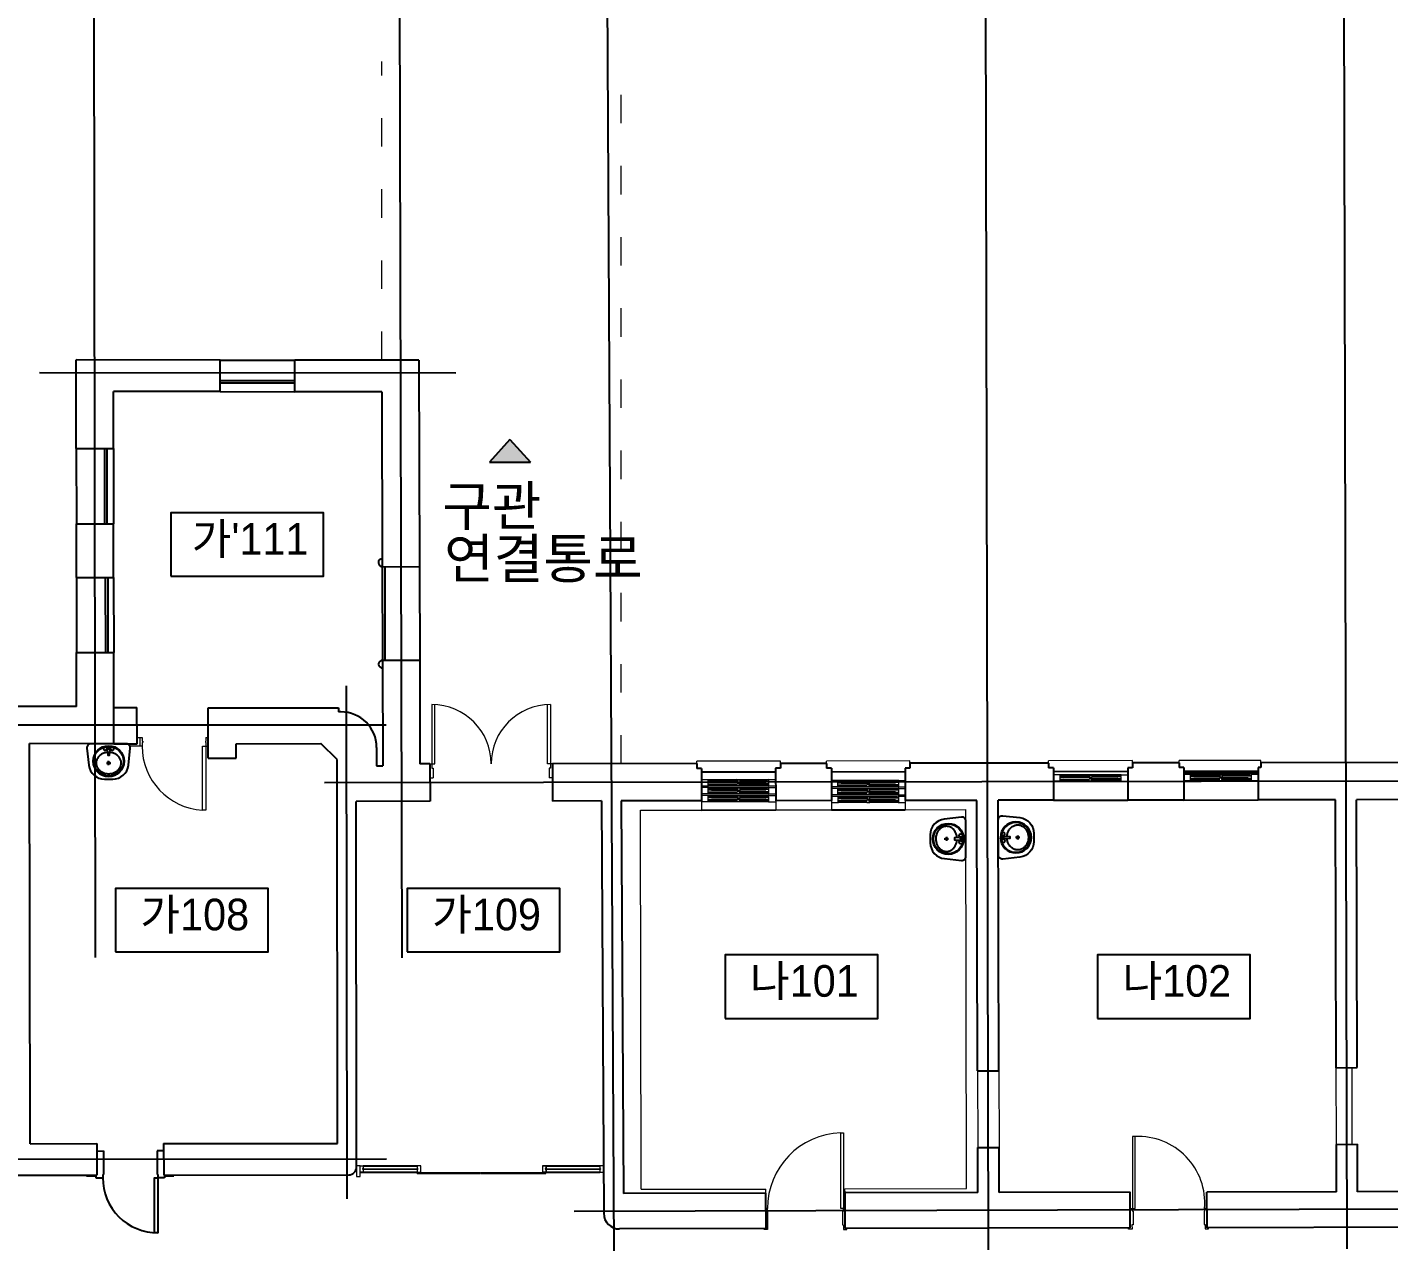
# Model space of a CAD drawing. Header units: millimetres. Extents: x 580267 to 706267, y 28800 to 115200.
# Drawn here: x 616614 to 633833, y 67883 to 83357 of the extents above; entities that cross this region are included whole.
import ezdxf
from ezdxf.enums import TextEntityAlignment as Align

# ---------------------------------------------------------------- set-up
doc = ezdxf.new("R2010")
doc.units = ezdxf.units.MM
doc.header["$LTSCALE"] = 5
doc.linetypes.add('ACAD_ISO03W100', pattern=[30, 12, -18])
for name, color, linetype in [('A-DOOR', 4, 'Continuous'), ('I-WIN', 4, 'Continuous'), ('text', 7, 'Continuous'), ('단면선', 2, 'Continuous'), ('입면', 7, 'Continuous'), ('입면선', 8, 'Continuous'), ('중심선', 1, 'Continuous')]:
    doc.layers.add(name, color=color, linetype=linetype)
for name, color, linetype, lineweight in [('ELE-1 (벽체 마감)', 3, 'Continuous', 9), ('ELE-2 (마감 창호)', 4, 'Continuous', 9), ('ELE-3  (마감)', 5, 'Continuous', 0), ('HAT-2', 8, 'Continuous', 0), ('HID', 7, 'ACAD_ISO03W100', 9)]:
    doc.layers.add(name, color=color, linetype=linetype, lineweight=lineweight)
doc.styles.get("Standard").update_dxf_attribs({"font": 'Gulim.ttf'})

# ---------------------------------------------------------------- blocks, each defined once
blk = doc.blocks.new('A$C26F80365')
at = {"layer": '입면선'}
for p, q in [((-25, 194), (25, 194)), ((-26, 0), (27, 0)), ((0, -27), (0, 26))]:
    blk.add_line(p, q, dxfattribs=at)
blk.add_lwpolyline([(-51, -205), (51, -205, 0.382162), (250, -27), (274, 189, 0.447008), (224, 245), (-224, 245, 0.447008), (-274, 189), (-250, -27, 0.382162)], format="xyb", close=True, dxfattribs=at)
blk.add_lwpolyline([(-25, 170), (-22, 170, -0.386916), (-18, 166), (-12, 101), (12, 101), (18, 166, -0.386916), (22, 170), (25, 170)], format="xyb", dxfattribs=at)
for centre, radius in [((0, 23), 196), ((0, 23), 188), ((-43, 182), 21.4), ((0, 182), 6.83), ((43, 182), 21.4), ((0, 0), 12.8)]:
    blk.add_circle(centre, radius, dxfattribs=at)
blk.add_rational_spline([(-15, 134), (-270, 114), (-135, -71), (0, -256), (135, -71), (270, 114), (15, 134)], [1, 0.527194519268, 1, 0.527194519268, 1, 0.527194519268, 1], degree=2, knots=[0, 0, 0, 0.333333, 0.333333, 0.666667, 0.666667, 1, 1, 1], dxfattribs=at)
blk = doc.blocks.new('A$C49A95FC0')
at = {"layer": 'ELE-2 (마감 창호)'}
for p, q in [((-384, 79), (-469, 79)), ((384, 81), (-384, 79)), ((-384, 64), (-384, 79)), ((-364, 64), (-384, 64)), ((-384, 19), (-384, 59)), ((-364, 59), (-384, 59)), ((-364, 19), (-384, 19)), ((-384, 2), (-384, 14)), ((-364, 14), (-384, 14)), ((-379, 2), (-384, 2)), ((-383, 65), (-383, 75)), ((-344, 75), (-383, 75)), ((-363, 65), (-383, 65)), ((-383, 48), (-383, 58)), ((-363, 58), (-383, 58)), ((-344, 48), (-383, 48)), ((-379, -1), (-379, 2)), ((379, 1), (-379, -1)), ((-364, 59), (-364, 64)), ((-364, 14), (-364, 19)), ((-363, 58), (-363, 65)), ((-354, 66), (-344, 67)), ((-354, 58), (-354, 66)), ((-344, 57), (-354, 58)), ((-349, 59), (-349, 65)), ((-16, 65), (-349, 65)), ((-16, 59), (-349, 59)), ((-344, 67), (-344, 75)), ((-342, 66), (-344, 67)), ((-344, 48), (-344, 57)), ((-342, 57), (-344, 57)), ((-341, 65), (-342, 66)), ((-341, 59), (-342, 57)), ((-24, 65), (-23, 67)), ((-24, 59), (-23, 58)), ((-23, 67), (-21, 67)), ((-23, 58), (-21, 57)), ((-21, 67), (-21, 76)), ((-21, 76), (18, 76)), ((-11, 66), (-21, 67)), ((-11, 58), (-21, 57)), ((-21, 49), (-21, 57)), ((-21, 49), (18, 49)), ((-20, 4), (-20, 31)), ((19, 31), (-20, 31)), ((19, 31), (-20, 31)), ((-20, 4), (19, 4)), ((-16, 59), (-16, 65)), ((-11, 58), (-11, 66)), ((9, 22), (19, 23)), ((9, 14), (9, 22)), ((19, 13), (9, 14)), ((14, 15), (14, 21)), ((348, 21), (14, 21)), ((348, 15), (14, 15)), ((18, 49), (18, 76)), ((19, 23), (19, 31)), ((21, 22), (19, 23)), ((19, 4), (19, 13)), ((21, 13), (19, 13)), ((22, 21), (21, 22)), ((22, 15), (21, 13)), ((341, 21), (342, 23)), ((341, 15), (342, 14)), ((342, 23), (344, 23)), ((342, 14), (344, 13)), ((344, 23), (344, 32)), ((344, 32), (383, 32)), ((354, 22), (344, 23)), ((344, 13), (354, 14)), ((344, 5), (344, 13)), ((383, 5), (344, 5)), ((349, 15), (349, 21)), ((354, 14), (354, 22)), ((363, 15), (363, 22)), ((363, 22), (383, 22)), ((363, 15), (383, 15)), ((364, 61), (364, 66)), ((364, 66), (384, 66)), ((364, 61), (384, 61)), ((364, 16), (364, 21)), ((364, 21), (384, 21)), ((364, 16), (384, 16)), ((379, 1), (379, 4)), ((379, 4), (384, 4)), ((379, 1), (469, 1)), ((383, 22), (383, 32)), ((383, 5), (383, 15)), ((384, 66), (384, 81)), ((384, 81), (469, 81)), ((384, 21), (384, 61)), ((384, 4), (384, 16)), ((-379, -1), (-468, -1))]:
    blk.add_line(p, q, dxfattribs=at)
at = {"layer": '입면'}
for p, q in [((-20, 20), (-384, 19)), ((-20, 15), (-384, 14)), ((-21, 76), (-344, 75)), ((-21, 49), (-344, 48)), ((364, 66), (18, 65)), ((364, 61), (18, 60)), ((344, 32), (19, 31)), ((344, 5), (19, 4))]:
    blk.add_line(p, q, dxfattribs=at)

msp = doc.modelspace()

# ---------------------------------------------------------------- linework, layer by layer
at = {"layer": 'A-DOOR'}
for p, q in [((617494.3, 69144.8), (617577.3, 69144.9)), ((617577.3, 69144.9), (617577.7, 68846.9)), ((618256.1, 69146.1), (618255.7, 68848.1)), ((618339.1, 69146), (618256.1, 69146.1)), ((617363.7, 68837.7), (617363.7, 68827.7)), ((617481.7, 68827.8), (617363.7, 68827.7)), ((617481.7, 68837.8), (617481.7, 68804.8)), ((617481.7, 68804.8), (617568.7, 68804.9)), ((617568.7, 68846.9), (617577.7, 68846.9)), ((617568.7, 68846.9), (617568.7, 68804.9)), ((618264.7, 68848.1), (618255.7, 68848.1)), ((618264.7, 68848.1), (618264.7, 68806.1)), ((618351.7, 68805.9), (618264.7, 68806.1)), ((618351.7, 68838.9), (618351.7, 68805.9)), ((618351.7, 68828.9), (618469.7, 68828.8)), ((618469.7, 68838.8), (618469.7, 68828.8))]:
    msp.add_line(p, q, dxfattribs=at)
msp.add_lwpolyline([(618223.8, 68110.1), (618222.7, 68806.1), (618264.7, 68806.1), (618265.8, 68110.1)], close=True, dxfattribs=at)
msp.add_arc((618264.7, 68806.1), 695.9, 180.09383, 270.09383, dxfattribs=at)
at = {"layer": 'ELE-1 (벽체 마감)'}
for p, q in [((628631.6, 70158.7), (628633.7, 69188.7)), ((628901.6, 70159.3), (628903.7, 69189.3)), ((633169.7, 69228.8), (633167.5, 70198.8)), ((633370.7, 69229.3), (633368.5, 70199.3))]:
    msp.add_line(p, q, dxfattribs=at)
at = {"layer": 'ELE-2 (마감 창호)'}
for p, q in [((618038, 74264.3), (617923.6, 74264.3)), ((618002, 74372.3), (618038, 74372.3)), ((618038, 74372.3), (618038, 74264.3)), ((618038, 74372.3), (618066, 74372.3)), ((618066, 74264.3), (618038, 74264.3)), ((618066, 74372.3), (618066, 74327.3)), ((618066, 74327.3), (618074, 74327.3)), ((618066, 74309.3), (618066, 74264.3)), ((618074, 74309.3), (618066, 74309.3)), ((618074, 74327.3), (618074, 74309.3)), ((618874.4, 74327.3), (618866.4, 74327.3)), ((618866.4, 74327.3), (618866.4, 74309.3)), ((618866.4, 74309.3), (618874.4, 74309.3)), ((618874.4, 74372.3), (618874.4, 74327.3)), ((618874.4, 74372.3), (618902.4, 74372.3)), ((618874.4, 74309.3), (618874.4, 74264.3)), ((618874.4, 74264.3), (618902.4, 74264.3)), ((625226.1, 73840.7), (625141.5, 73840.5)), ((625231.2, 73760.7), (625141.6, 73760.5)), ((625226.2, 73740.7), (625141.7, 73740.5)), ((625993.9, 73841.9), (625226.1, 73840.7)), ((625226.1, 73825.7), (625226.1, 73840.7)), ((625246.1, 73825.7), (625226.1, 73825.7)), ((625226.2, 73780.7), (625226.1, 73820.7)), ((625246.1, 73820.7), (625226.1, 73820.7)), ((625246.2, 73780.7), (625226.2, 73780.7)), ((625226.2, 73763.7), (625226.2, 73775.7)), ((625246.2, 73775.7), (625226.2, 73775.7)), ((625231.2, 73763.7), (625226.2, 73763.7)), ((625994.1, 73741.9), (625226.2, 73740.7)), ((625226.3, 73725.7), (625226.2, 73740.7)), ((625246.3, 73725.7), (625226.3, 73725.7)), ((625226.3, 73680.7), (625226.3, 73720.7)), ((625246.3, 73720.7), (625226.3, 73720.7)), ((625227.1, 73826.7), (625227.1, 73836.7)), ((625266.1, 73836.7), (625227.1, 73836.7)), ((625247.1, 73826.7), (625227.1, 73826.7)), ((625227.1, 73809.7), (625227.1, 73819.7)), ((625247.1, 73819.7), (625227.1, 73819.7)), ((625266.1, 73809.7), (625227.1, 73809.7)), ((625227.3, 73726.7), (625227.2, 73736.7)), ((625266.2, 73736.7), (625227.2, 73736.7)), ((625247.3, 73726.7), (625227.3, 73726.7)), ((625227.3, 73709.7), (625227.3, 73719.7)), ((625247.3, 73719.7), (625227.3, 73719.7)), ((625266.3, 73709.7), (625227.3, 73709.7)), ((625231.2, 73760.7), (625231.2, 73763.7)), ((625989.1, 73761.9), (625231.2, 73760.7)), ((625246.1, 73820.7), (625246.1, 73825.7)), ((625246.2, 73775.7), (625246.2, 73780.7)), ((625246.3, 73720.7), (625246.3, 73725.7)), ((625247.1, 73819.7), (625247.1, 73826.7)), ((625247.3, 73719.7), (625247.3, 73726.7)), ((625256.1, 73827.2), (625266.1, 73828.2)), ((625256.1, 73819.2), (625256.1, 73827.2)), ((625266.1, 73818.2), (625256.1, 73819.2)), ((625256.3, 73727.2), (625266.3, 73728.2)), ((625256.3, 73719.2), (625256.3, 73727.2)), ((625266.3, 73718.2), (625256.3, 73719.2)), ((625594.5, 73826.8), (625261.1, 73826.2)), ((625261.1, 73820.2), (625261.1, 73826.2)), ((625594.5, 73820.8), (625261.1, 73820.2)), ((625594.6, 73726.8), (625261.3, 73726.2)), ((625261.3, 73720.2), (625261.3, 73726.2)), ((625594.6, 73720.8), (625261.3, 73720.2)), ((625266.1, 73828.2), (625266.1, 73836.7)), ((625268.1, 73827.7), (625266.1, 73828.2)), ((625268.1, 73818.7), (625266.1, 73818.2)), ((625266.1, 73809.7), (625266.1, 73818.2)), ((625266.3, 73728.2), (625266.2, 73736.7)), ((625268.3, 73727.7), (625266.3, 73728.2)), ((625268.3, 73718.7), (625266.3, 73718.2)), ((625266.3, 73709.7), (625266.3, 73718.2)), ((625269.1, 73826.2), (625268.1, 73827.7)), ((625269.1, 73820.2), (625268.1, 73818.7)), ((625269.3, 73726.2), (625268.3, 73727.7)), ((625269.3, 73720.2), (625268.3, 73718.7)), ((625586.5, 73826.8), (625587.5, 73828.3)), ((625586.5, 73820.8), (625587.5, 73819.3)), ((625586.6, 73726.8), (625587.6, 73728.3)), ((625586.6, 73720.8), (625587.6, 73719.3)), ((625587.5, 73828.3), (625589.5, 73828.8)), ((625587.5, 73819.3), (625589.5, 73818.8)), ((625587.6, 73728.3), (625589.6, 73728.8)), ((625587.6, 73719.3), (625589.6, 73718.8)), ((625589.5, 73828.8), (625589.4, 73837.3)), ((625589.4, 73837.3), (625628.4, 73837.3)), ((625599.5, 73827.8), (625589.5, 73828.8)), ((625599.5, 73819.8), (625589.5, 73818.8)), ((625589.5, 73810.3), (625589.5, 73818.8)), ((625589.5, 73810.3), (625628.5, 73810.3)), ((625589.6, 73728.8), (625589.6, 73737.3)), ((625589.6, 73737.3), (625628.6, 73737.3)), ((625599.6, 73727.8), (625589.6, 73728.8)), ((625599.6, 73719.8), (625589.6, 73718.8)), ((625589.7, 73710.3), (625589.6, 73718.8)), ((625589.7, 73710.3), (625628.7, 73710.3)), ((625590.6, 73765.3), (625590.5, 73792.3)), ((625629.5, 73792.3), (625590.5, 73792.3)), ((625629.5, 73792.3), (625590.5, 73792.3)), ((625590.6, 73765.3), (625629.6, 73765.3)), ((625594.5, 73820.8), (625594.5, 73826.8)), ((625594.6, 73720.8), (625594.6, 73726.8)), ((625599.5, 73819.8), (625599.5, 73827.8)), ((625599.6, 73719.8), (625599.6, 73727.8)), ((625619.5, 73782.8), (625629.5, 73783.8)), ((625619.5, 73774.8), (625619.5, 73782.8)), ((625629.5, 73773.8), (625619.5, 73774.8)), ((625958, 73782.4), (625624.5, 73781.8)), ((625624.5, 73775.8), (625624.5, 73781.8)), ((625958, 73776.4), (625624.5, 73775.8)), ((625628.5, 73810.3), (625628.4, 73837.3)), ((625628.7, 73710.3), (625628.6, 73737.3)), ((625629.5, 73783.8), (625629.5, 73792.3)), ((625631.5, 73783.3), (625629.5, 73783.8)), ((625631.5, 73774.3), (625629.5, 73773.8)), ((625629.6, 73765.3), (625629.5, 73773.8)), ((625632.5, 73781.8), (625631.5, 73783.3)), ((625632.5, 73775.8), (625631.5, 73774.3)), ((625951, 73782.4), (625952, 73783.9)), ((625951, 73776.4), (625952, 73774.9)), ((625952, 73783.9), (625954, 73784.4)), ((625952, 73774.9), (625954, 73774.4)), ((625954, 73784.4), (625954, 73792.9)), ((625954, 73792.9), (625993, 73792.9)), ((625964, 73783.4), (625954, 73784.4)), ((625954, 73774.4), (625964, 73775.4)), ((625954, 73765.9), (625954, 73774.4)), ((625993, 73765.9), (625954, 73765.9)), ((625959, 73776.4), (625959, 73782.4)), ((625964, 73775.4), (625964, 73783.4)), ((625973, 73775.9), (625973, 73782.9)), ((625973, 73782.9), (625993, 73782.9)), ((625973, 73775.9), (625993, 73775.9)), ((625974, 73821.9), (625973.9, 73826.9)), ((625973.9, 73826.9), (625993.9, 73826.9)), ((625974, 73821.9), (625994, 73821.9)), ((625974, 73776.9), (625974, 73781.9)), ((625974, 73781.9), (625994, 73781.9)), ((625974, 73776.9), (625994, 73776.9)), ((625974.1, 73721.9), (625974.1, 73726.9)), ((625974.1, 73726.9), (625994.1, 73726.9)), ((625974.1, 73721.9), (625994.1, 73721.9)), ((625989.1, 73761.9), (625989, 73764.9)), ((625989, 73764.9), (625994, 73764.9)), ((625989.1, 73761.9), (626079.2, 73762.1)), ((625993, 73782.9), (625993, 73792.9)), ((625993, 73765.9), (625993, 73775.9)), ((625993.9, 73841.9), (626079, 73842.1)), ((625993.9, 73826.9), (625993.9, 73841.9)), ((625994, 73781.9), (625994, 73821.9)), ((625994, 73764.9), (625994, 73776.9)), ((625994.1, 73741.9), (626079.2, 73742.1)), ((625994.1, 73726.9), (625994.1, 73741.9)), ((625994.2, 73681.9), (625994.1, 73721.9)), ((626867, 73829.4), (626784.3, 73829.2)), ((626872.2, 73749.4), (626784.4, 73749.2)), ((626867.2, 73729.4), (626784.5, 73729.2)), ((627634.9, 73830.6), (626867, 73829.4)), ((626867.1, 73814.4), (626867, 73829.4)), ((626887.1, 73814.4), (626867.1, 73814.4)), ((626867.1, 73769.4), (626867.1, 73809.4)), ((626887.1, 73809.4), (626867.1, 73809.4)), ((626887.1, 73769.4), (626867.1, 73769.4)), ((626867.2, 73752.4), (626867.1, 73764.4)), ((626887.1, 73764.4), (626867.1, 73764.4)), ((626872.2, 73752.4), (626867.2, 73752.4)), ((627635, 73730.6), (626867.2, 73729.4)), ((626867.2, 73714.4), (626867.2, 73729.4)), ((626887.2, 73714.4), (626867.2, 73714.4)), ((626867.3, 73669.4), (626867.2, 73709.4)), ((626887.2, 73709.4), (626867.2, 73709.4)), ((626868.1, 73815.4), (626868, 73825.4)), ((626907, 73825.4), (626868, 73825.4)), ((626888.1, 73815.4), (626868.1, 73815.4)), ((626868.1, 73798.4), (626868.1, 73808.4)), ((626888.1, 73808.4), (626868.1, 73808.4)), ((626907.1, 73798.4), (626868.1, 73798.4)), ((626868.2, 73715.4), (626868.2, 73725.4)), ((626907.2, 73725.4), (626868.2, 73725.4)), ((626888.2, 73715.4), (626868.2, 73715.4)), ((626868.2, 73698.4), (626868.2, 73708.4)), ((626888.2, 73708.4), (626868.2, 73708.4)), ((626907.2, 73698.4), (626868.2, 73698.4)), ((626872.2, 73749.4), (626872.2, 73752.4)), ((627630, 73750.6), (626872.2, 73749.4)), ((626887.1, 73809.4), (626887.1, 73814.4)), ((626887.1, 73764.4), (626887.1, 73769.4)), ((626887.2, 73709.4), (626887.2, 73714.4)), ((626888.1, 73808.4), (626888.1, 73815.4)), ((626888.2, 73708.4), (626888.2, 73715.4)), ((626897.1, 73815.9), (626907.1, 73816.9)), ((626897.1, 73807.9), (626897.1, 73815.9)), ((626907.1, 73806.9), (626897.1, 73807.9)), ((626897.2, 73715.9), (626907.2, 73716.9)), ((626897.2, 73707.9), (626897.2, 73715.9)), ((626907.2, 73706.9), (626897.2, 73707.9)), ((627235.4, 73815.4), (626902.1, 73814.9)), ((626902.1, 73808.9), (626902.1, 73814.9)), ((627235.4, 73809.4), (626902.1, 73808.9)), ((627235.6, 73715.4), (626902.2, 73714.9)), ((626902.2, 73708.9), (626902.2, 73714.9)), ((627235.6, 73709.4), (626902.2, 73708.9)), ((626907.1, 73816.9), (626907, 73825.4)), ((626909.1, 73816.4), (626907.1, 73816.9)), ((626909.1, 73807.4), (626907.1, 73806.9)), ((626907.1, 73798.4), (626907.1, 73806.9)), ((626907.2, 73716.9), (626907.2, 73725.4)), ((626909.2, 73716.4), (626907.2, 73716.9)), ((626909.2, 73707.4), (626907.2, 73706.9)), ((626907.2, 73698.4), (626907.2, 73706.9)), ((626910.1, 73814.9), (626909.1, 73816.4)), ((626910.1, 73808.9), (626909.1, 73807.4)), ((626910.2, 73714.9), (626909.2, 73716.4)), ((626910.2, 73708.9), (626909.2, 73707.4)), ((627227.4, 73815.4), (627228.4, 73816.9)), ((627227.4, 73809.4), (627228.4, 73807.9)), ((627227.6, 73715.4), (627228.6, 73716.9)), ((627227.6, 73709.4), (627228.6, 73707.9)), ((627228.4, 73816.9), (627230.4, 73817.4)), ((627228.4, 73807.9), (627230.4, 73807.4)), ((627228.6, 73716.9), (627230.6, 73717.4)), ((627228.6, 73707.9), (627230.6, 73707.4)), ((627230.4, 73825.9), (627269.4, 73826)), ((627230.4, 73817.4), (627230.4, 73825.9)), ((627240.4, 73816.5), (627230.4, 73817.4)), ((627240.4, 73808.5), (627230.4, 73807.4)), ((627230.5, 73798.9), (627230.4, 73807.4)), ((627230.5, 73798.9), (627269.5, 73799)), ((627230.6, 73725.9), (627269.6, 73726)), ((627230.6, 73717.4), (627230.6, 73725.9)), ((627240.6, 73716.5), (627230.6, 73717.4)), ((627240.6, 73708.5), (627230.6, 73707.4)), ((627230.6, 73698.9), (627230.6, 73707.4)), ((627230.6, 73698.9), (627269.6, 73699)), ((627270.5, 73781), (627231.5, 73780.9)), ((627270.5, 73781), (627231.5, 73780.9)), ((627231.5, 73753.9), (627231.5, 73780.9)), ((627231.5, 73753.9), (627270.5, 73754)), ((627235.4, 73809.4), (627235.4, 73815.4)), ((627235.6, 73709.4), (627235.6, 73715.4)), ((627240.4, 73808.5), (627240.4, 73816.5)), ((627240.6, 73708.5), (627240.6, 73716.5)), ((627260.5, 73771.5), (627270.5, 73772.5)), ((627260.5, 73763.5), (627260.5, 73771.5)), ((627270.5, 73762.5), (627260.5, 73763.5)), ((627599, 73771), (627265.5, 73770.5)), ((627265.5, 73764.5), (627265.5, 73770.5)), ((627599, 73765), (627265.5, 73764.5)), ((627269.5, 73799), (627269.4, 73826)), ((627269.6, 73699), (627269.6, 73726)), ((627270.5, 73772.5), (627270.5, 73781)), ((627272.5, 73772), (627270.5, 73772.5)), ((627272.5, 73763), (627270.5, 73762.5)), ((627270.5, 73754), (627270.5, 73762.5)), ((627273.5, 73770.5), (627272.5, 73772)), ((627273.5, 73764.5), (627272.5, 73763)), ((627592, 73771), (627593, 73772.5)), ((627592, 73765), (627593, 73763.5)), ((627593, 73772.5), (627595, 73773)), ((627593, 73763.5), (627595, 73763)), ((627595, 73781.5), (627634, 73781.6)), ((627595, 73773), (627595, 73781.5)), ((627605, 73772), (627595, 73773)), ((627595, 73763), (627605, 73764)), ((627595, 73754.5), (627595, 73763)), ((627634, 73754.6), (627595, 73754.5)), ((627600, 73765), (627600, 73771)), ((627605, 73764), (627605, 73772)), ((627614, 73764.6), (627614, 73771.6)), ((627614, 73771.6), (627634, 73771.6)), ((627614, 73764.6), (627634, 73764.6)), ((627614.9, 73810.6), (627614.9, 73815.6)), ((627614.9, 73815.6), (627634.9, 73815.6)), ((627614.9, 73810.6), (627634.9, 73810.6)), ((627615, 73765.6), (627615, 73770.6)), ((627615, 73770.6), (627635, 73770.6)), ((627615, 73765.6), (627635, 73765.6)), ((627615.1, 73710.6), (627615.1, 73715.6)), ((627615.1, 73715.6), (627635.1, 73715.6)), ((627615.1, 73710.6), (627635.1, 73710.6)), ((627630, 73750.6), (627630, 73753.6)), ((627630, 73753.6), (627635, 73753.6)), ((627630, 73750.6), (627718, 73750.7)), ((627634, 73771.6), (627634, 73781.6)), ((627634, 73754.6), (627634, 73764.6)), ((627634.9, 73830.6), (627717.9, 73830.7)), ((627634.9, 73815.6), (627634.9, 73830.6)), ((627635, 73770.6), (627634.9, 73810.6)), ((627635, 73753.6), (627635, 73765.6)), ((627635, 73730.6), (627718, 73730.7)), ((627635.1, 73715.6), (627635, 73730.6)), ((627635.1, 73670.6), (627635.1, 73710.6)), ((625231.4, 73660.7), (625141.8, 73660.5)), ((625231.7, 73560.7), (625141.9, 73560.5)), ((625226.6, 73640.7), (625142, 73640.5)), ((625246.3, 73680.7), (625226.3, 73680.7)), ((625226.4, 73663.7), (625226.3, 73675.7)), ((625246.3, 73675.7), (625226.3, 73675.7)), ((625231.4, 73663.7), (625226.4, 73663.7)), ((625994.4, 73641.9), (625226.6, 73640.7)), ((625226.6, 73625.7), (625226.6, 73640.7)), ((625246.6, 73625.7), (625226.6, 73625.7)), ((625226.7, 73580.7), (625226.6, 73620.7)), ((625246.6, 73620.7), (625226.6, 73620.7)), ((625246.7, 73580.7), (625226.7, 73580.7)), ((625226.7, 73563.7), (625226.7, 73575.7)), ((625246.7, 73575.7), (625226.7, 73575.7)), ((625231.7, 73563.7), (625226.7, 73563.7)), ((625227.6, 73626.7), (625227.6, 73636.7)), ((625266.6, 73636.7), (625227.6, 73636.7)), ((625247.6, 73626.7), (625227.6, 73626.7)), ((625227.6, 73609.7), (625227.6, 73619.7)), ((625247.6, 73619.7), (625227.6, 73619.7)), ((625266.6, 73609.7), (625227.6, 73609.7)), ((625231.4, 73660.7), (625231.4, 73663.7)), ((625989.2, 73661.9), (625231.4, 73660.7)), ((625231.7, 73560.7), (625231.7, 73563.7)), ((625989.5, 73561.9), (625231.7, 73560.7)), ((625246.3, 73675.7), (625246.3, 73680.7)), ((625246.6, 73620.7), (625246.6, 73625.7)), ((625246.7, 73575.7), (625246.7, 73580.7)), ((625247.6, 73619.7), (625247.6, 73626.7)), ((625256.6, 73627.2), (625266.6, 73628.2)), ((625256.6, 73619.2), (625256.6, 73627.2)), ((625266.6, 73618.2), (625256.6, 73619.2)), ((625595, 73626.8), (625261.6, 73626.2)), ((625261.6, 73620.2), (625261.6, 73626.2)), ((625595, 73620.8), (625261.6, 73620.2)), ((625266.6, 73628.2), (625266.6, 73636.7)), ((625268.6, 73627.7), (625266.6, 73628.2)), ((625268.6, 73618.7), (625266.6, 73618.2)), ((625266.6, 73609.7), (625266.6, 73618.2)), ((625269.6, 73626.2), (625268.6, 73627.7)), ((625269.6, 73620.2), (625268.6, 73618.7)), ((625587, 73626.8), (625588, 73628.3)), ((625587, 73620.8), (625588, 73619.3)), ((625588, 73628.3), (625590, 73628.8)), ((625588, 73619.3), (625590, 73618.8)), ((625590, 73628.8), (625589.9, 73637.3)), ((625589.9, 73637.3), (625628.9, 73637.3)), ((625600, 73627.8), (625590, 73628.8)), ((625600, 73619.8), (625590, 73618.8)), ((625590, 73610.3), (625590, 73618.8)), ((625590, 73610.3), (625629, 73610.3)), ((625590.7, 73665.3), (625590.7, 73692.3)), ((625629.7, 73692.3), (625590.7, 73692.3)), ((625629.7, 73692.3), (625590.7, 73692.3)), ((625590.7, 73665.3), (625629.7, 73665.3)), ((625591.1, 73565.3), (625591, 73592.3)), ((625630, 73592.3), (625591, 73592.3)), ((625630, 73592.3), (625591, 73592.3)), ((625591.1, 73565.3), (625630.1, 73565.3)), ((625595, 73620.8), (625595, 73626.8)), ((625600, 73619.8), (625600, 73627.8)), ((625619.7, 73682.8), (625629.7, 73683.8)), ((625619.7, 73674.8), (625619.7, 73682.8)), ((625629.7, 73673.8), (625619.7, 73674.8)), ((625620, 73582.8), (625630, 73583.8)), ((625620, 73574.8), (625620, 73582.8)), ((625630, 73573.8), (625620, 73574.8)), ((625958.2, 73682.4), (625624.7, 73681.8)), ((625624.7, 73675.8), (625624.7, 73681.8)), ((625958.2, 73676.4), (625624.7, 73675.8)), ((625958.5, 73582.4), (625625, 73581.8)), ((625625, 73575.8), (625625, 73581.8)), ((625958.5, 73576.4), (625625, 73575.8)), ((625629, 73610.3), (625628.9, 73637.3)), ((625629.7, 73683.8), (625629.7, 73692.3)), ((625631.7, 73683.3), (625629.7, 73683.8)), ((625631.7, 73674.3), (625629.7, 73673.8)), ((625629.7, 73665.3), (625629.7, 73673.8)), ((625630, 73583.8), (625630, 73592.3)), ((625632, 73583.3), (625630, 73583.8)), ((625632, 73574.3), (625630, 73573.8)), ((625630.1, 73565.3), (625630, 73573.8)), ((625632.7, 73681.8), (625631.7, 73683.3)), ((625632.7, 73675.8), (625631.7, 73674.3)), ((625633, 73581.8), (625632, 73583.3)), ((625633, 73575.8), (625632, 73574.3)), ((625951.2, 73682.4), (625952.2, 73683.9)), ((625951.2, 73676.4), (625952.2, 73674.9)), ((625951.5, 73582.4), (625952.5, 73583.9)), ((625951.5, 73576.4), (625952.5, 73574.9)), ((625952.2, 73683.9), (625954.2, 73684.4)), ((625952.2, 73674.9), (625954.2, 73674.4)), ((625952.5, 73583.9), (625954.5, 73584.4)), ((625952.5, 73574.9), (625954.5, 73574.4)), ((625954.2, 73684.4), (625954.2, 73692.9)), ((625954.2, 73692.9), (625993.2, 73692.9)), ((625964.2, 73683.4), (625954.2, 73684.4)), ((625954.2, 73674.4), (625964.2, 73675.4)), ((625954.2, 73665.9), (625954.2, 73674.4)), ((625993.2, 73665.9), (625954.2, 73665.9)), ((625954.5, 73584.4), (625954.5, 73592.9)), ((625954.5, 73592.9), (625993.5, 73592.9)), ((625964.5, 73583.4), (625954.5, 73584.4)), ((625954.5, 73574.4), (625964.5, 73575.4)), ((625954.5, 73565.9), (625954.5, 73574.4)), ((625993.5, 73565.9), (625954.5, 73565.9)), ((625959.2, 73676.4), (625959.2, 73682.4)), ((625959.5, 73576.4), (625959.5, 73582.4)), ((625964.2, 73675.4), (625964.2, 73683.4)), ((625964.5, 73575.4), (625964.5, 73583.4)), ((625973.2, 73675.9), (625973.2, 73682.9)), ((625973.2, 73682.9), (625993.2, 73682.9)), ((625973.2, 73675.9), (625993.2, 73675.9)), ((625973.5, 73575.9), (625973.5, 73582.9)), ((625973.5, 73582.9), (625993.5, 73582.9)), ((625973.5, 73575.9), (625993.5, 73575.9)), ((625974.2, 73676.9), (625974.2, 73681.9)), ((625974.2, 73681.9), (625994.2, 73681.9)), ((625974.2, 73676.9), (625994.2, 73676.9)), ((625974.5, 73621.9), (625974.4, 73626.9)), ((625974.4, 73626.9), (625994.4, 73626.9)), ((625974.5, 73621.9), (625994.5, 73621.9)), ((625974.5, 73576.9), (625974.5, 73581.9)), ((625974.5, 73581.9), (625994.5, 73581.9)), ((625974.5, 73576.9), (625994.5, 73576.9)), ((625989.2, 73661.9), (625989.2, 73664.9)), ((625989.2, 73664.9), (625994.2, 73664.9)), ((625989.2, 73661.9), (626079.3, 73662.1)), ((625989.5, 73561.9), (625989.5, 73564.9)), ((625989.5, 73564.9), (625994.5, 73564.9)), ((625989.5, 73561.9), (626079.5, 73562.1)), ((625993.2, 73682.9), (625993.2, 73692.9)), ((625993.2, 73665.9), (625993.2, 73675.9)), ((625993.5, 73582.9), (625993.5, 73592.9)), ((625993.5, 73565.9), (625993.5, 73575.9)), ((625994.2, 73664.9), (625994.2, 73676.9)), ((625994.4, 73641.9), (626079.5, 73642.1)), ((625994.4, 73626.9), (625994.4, 73641.9)), ((625994.5, 73581.9), (625994.5, 73621.9)), ((625994.5, 73564.9), (625994.5, 73576.9)), ((626872.3, 73649.4), (626784.6, 73649.2)), ((626867.4, 73629.4), (626784.6, 73629.2)), ((626872.5, 73549.4), (626784.7, 73549.2)), ((626887.3, 73669.4), (626867.3, 73669.4)), ((626867.3, 73652.4), (626867.3, 73664.4)), ((626887.3, 73664.4), (626867.3, 73664.4)), ((626872.3, 73652.4), (626867.3, 73652.4)), ((627635.2, 73630.6), (626867.4, 73629.4)), ((626867.4, 73614.4), (626867.4, 73629.4)), ((626887.4, 73614.4), (626867.4, 73614.4)), ((626867.5, 73569.4), (626867.4, 73609.4)), ((626887.4, 73609.4), (626867.4, 73609.4)), ((626887.5, 73569.4), (626867.5, 73569.4)), ((626867.5, 73552.4), (626867.5, 73564.4)), ((626887.5, 73564.4), (626867.5, 73564.4)), ((626872.5, 73552.4), (626867.5, 73552.4)), ((626868.4, 73615.4), (626868.4, 73625.4)), ((626907.4, 73625.4), (626868.4, 73625.4)), ((626888.4, 73615.4), (626868.4, 73615.4)), ((626868.4, 73598.4), (626868.4, 73608.4)), ((626888.4, 73608.4), (626868.4, 73608.4)), ((626907.4, 73598.4), (626868.4, 73598.4)), ((626872.3, 73649.4), (626872.3, 73652.4)), ((627630.2, 73650.6), (626872.3, 73649.4)), ((626872.5, 73549.4), (626872.5, 73552.4)), ((627630.3, 73550.6), (626872.5, 73549.4)), ((626887.3, 73664.4), (626887.3, 73669.4)), ((626887.4, 73609.4), (626887.4, 73614.4)), ((626887.5, 73564.4), (626887.5, 73569.4)), ((626888.4, 73608.4), (626888.4, 73615.4)), ((626897.4, 73615.9), (626907.4, 73616.9)), ((626897.4, 73607.9), (626897.4, 73615.9)), ((626907.4, 73606.9), (626897.4, 73607.9)), ((627235.7, 73615.4), (626902.4, 73614.9)), ((626902.4, 73608.9), (626902.4, 73614.9)), ((627235.8, 73609.4), (626902.4, 73608.9)), ((626907.4, 73616.9), (626907.4, 73625.4)), ((626909.4, 73616.4), (626907.4, 73616.9)), ((626909.4, 73607.4), (626907.4, 73606.9)), ((626907.4, 73598.4), (626907.4, 73606.9)), ((626910.4, 73614.9), (626909.4, 73616.4)), ((626910.4, 73608.9), (626909.4, 73607.4)), ((627227.7, 73615.4), (627228.7, 73616.9)), ((627227.8, 73609.4), (627228.8, 73607.9)), ((627228.7, 73616.9), (627230.7, 73617.4)), ((627228.8, 73607.9), (627230.8, 73607.4)), ((627230.7, 73625.9), (627269.7, 73626)), ((627230.7, 73617.4), (627230.7, 73625.9)), ((627240.7, 73616.5), (627230.7, 73617.4)), ((627240.8, 73608.5), (627230.8, 73607.4)), ((627230.8, 73598.9), (627230.8, 73607.4)), ((627230.8, 73598.9), (627269.8, 73599)), ((627270.6, 73681), (627231.6, 73680.9)), ((627270.6, 73681), (627231.6, 73680.9)), ((627231.7, 73653.9), (627231.6, 73680.9)), ((627231.7, 73653.9), (627270.7, 73654)), ((627270.8, 73581), (627231.8, 73580.9)), ((627270.8, 73581), (627231.8, 73580.9)), ((627231.8, 73553.9), (627231.8, 73580.9)), ((627231.8, 73553.9), (627270.8, 73554)), ((627235.8, 73609.4), (627235.7, 73615.4)), ((627240.8, 73608.5), (627240.7, 73616.5)), ((627260.7, 73671.5), (627270.7, 73672.5)), ((627260.7, 73663.5), (627260.7, 73671.5)), ((627270.7, 73662.5), (627260.7, 73663.5)), ((627260.8, 73571.5), (627270.8, 73572.5)), ((627260.8, 73563.5), (627260.8, 73571.5)), ((627270.8, 73562.5), (627260.8, 73563.5)), ((627599.1, 73671), (627265.7, 73670.5)), ((627265.7, 73664.5), (627265.7, 73670.5)), ((627599.2, 73665), (627265.7, 73664.5)), ((627599.3, 73571), (627265.8, 73570.5)), ((627265.8, 73564.5), (627265.8, 73570.5)), ((627599.3, 73565), (627265.8, 73564.5)), ((627269.8, 73599), (627269.7, 73626)), ((627270.7, 73672.5), (627270.6, 73681)), ((627272.7, 73672), (627270.7, 73672.5)), ((627272.7, 73663), (627270.7, 73662.5)), ((627270.7, 73654), (627270.7, 73662.5)), ((627270.8, 73572.5), (627270.8, 73581)), ((627272.8, 73572), (627270.8, 73572.5)), ((627272.8, 73563), (627270.8, 73562.5)), ((627270.8, 73554), (627270.8, 73562.5)), ((627273.7, 73670.5), (627272.7, 73672)), ((627273.7, 73664.5), (627272.7, 73663)), ((627273.8, 73570.5), (627272.8, 73572)), ((627273.8, 73564.5), (627272.8, 73563)), ((627592.1, 73671), (627593.1, 73672.5)), ((627592.2, 73665), (627593.2, 73663.5)), ((627592.3, 73571), (627593.3, 73572.5)), ((627592.3, 73565), (627593.3, 73563.5)), ((627593.1, 73672.5), (627595.1, 73673)), ((627593.2, 73663.5), (627595.2, 73663)), ((627593.3, 73572.5), (627595.3, 73573)), ((627593.3, 73563.5), (627595.3, 73563)), ((627595.1, 73681.5), (627634.1, 73681.6)), ((627595.1, 73673), (627595.1, 73681.5)), ((627605.1, 73672), (627595.1, 73673)), ((627595.2, 73663), (627605.2, 73664)), ((627595.2, 73654.5), (627595.2, 73663)), ((627634.2, 73654.6), (627595.2, 73654.5)), ((627595.3, 73581.5), (627634.3, 73581.6)), ((627595.3, 73573), (627595.3, 73581.5)), ((627605.3, 73572), (627595.3, 73573)), ((627595.3, 73563), (627605.3, 73564)), ((627595.3, 73554.5), (627595.3, 73563)), ((627634.3, 73554.6), (627595.3, 73554.5)), ((627600.2, 73665), (627600.1, 73671)), ((627600.3, 73565), (627600.3, 73571)), ((627605.2, 73664), (627605.1, 73672)), ((627605.3, 73564), (627605.3, 73572)), ((627614.2, 73664.6), (627614.1, 73671.6)), ((627614.1, 73671.6), (627634.1, 73671.6)), ((627614.2, 73664.6), (627634.2, 73664.6)), ((627614.3, 73564.6), (627614.3, 73571.6)), ((627614.3, 73571.6), (627634.3, 73571.6)), ((627614.3, 73564.6), (627634.3, 73564.6)), ((627615.2, 73665.6), (627615.1, 73670.6)), ((627615.1, 73670.6), (627635.1, 73670.6)), ((627615.2, 73665.6), (627635.2, 73665.6)), ((627615.2, 73610.6), (627615.2, 73615.6)), ((627615.2, 73615.6), (627635.2, 73615.6)), ((627615.2, 73610.6), (627635.2, 73610.6)), ((627615.3, 73565.6), (627615.3, 73570.6)), ((627615.3, 73570.6), (627635.3, 73570.6)), ((627615.3, 73565.6), (627635.3, 73565.6)), ((627630.2, 73650.6), (627630.2, 73653.6)), ((627630.2, 73653.6), (627635.2, 73653.6)), ((627630.2, 73650.6), (627718.2, 73650.7)), ((627630.3, 73550.6), (627630.3, 73553.6)), ((627630.3, 73553.6), (627635.3, 73553.6)), ((627630.3, 73550.6), (627718.3, 73550.7)), ((627634.1, 73671.6), (627634.1, 73681.6)), ((627634.2, 73654.6), (627634.2, 73664.6)), ((627634.3, 73571.6), (627634.3, 73581.6)), ((627634.3, 73554.6), (627634.3, 73564.6)), ((627635.2, 73653.6), (627635.2, 73665.6)), ((627635.2, 73630.6), (627718.2, 73630.7)), ((627635.2, 73615.6), (627635.2, 73630.6)), ((627635.3, 73570.6), (627635.2, 73610.6)), ((627635.3, 73553.6), (627635.3, 73565.6)), ((620824.5, 68958.5), (620779.5, 68958.5)), ((620779.5, 68958.5), (620779.5, 68823.5)), ((620824.5, 68823.5), (620824.5, 68958.5)), ((620824.5, 68958.5), (620863.5, 68958.5)), ((620824.5, 68878.7), (620824.5, 68958.5)), ((620863.5, 68878.7), (620824.5, 68878.7)), ((620863.5, 68922.6), (620853.5, 68921.6)), ((620853.5, 68921.6), (620853.5, 68913.6)), ((620853.5, 68913.6), (620863.5, 68912.6)), ((620858.5, 68920.6), (620858.5, 68914.6)), ((620859.5, 68920.6), (621549.5, 68920.4)), ((620859.5, 68914.6), (621549.5, 68914.4)), ((620863.5, 68958.5), (620863.5, 68922.6)), ((620865.5, 68922.1), (620863.5, 68922.6)), ((620865.5, 68913.1), (620863.5, 68912.6)), ((620863.5, 68912.6), (620863.5, 68878.7)), ((620866.5, 68920.6), (620865.5, 68922.1)), ((620866.5, 68914.6), (620865.5, 68913.1)), ((621541.5, 68920.4), (621542.5, 68921.9)), ((621541.5, 68914.4), (621542.5, 68912.9)), ((621542.5, 68921.9), (621544.5, 68922.4)), ((621542.5, 68912.9), (621544.5, 68912.4)), ((621589.5, 68958.5), (621544.5, 68958.5)), ((621544.5, 68958.5), (621544.5, 68878.5)), ((621544.5, 68922.4), (621554.5, 68921.4)), ((621554.5, 68913.4), (621544.5, 68912.4)), ((621544.5, 68878.5), (621589.5, 68878.5)), ((621549.5, 68920.4), (621549.5, 68914.4)), ((621554.5, 68921.4), (621554.5, 68913.4)), ((621589.5, 68878.5), (621589.5, 68958.5)), ((623174.8, 68958.5), (623129.8, 68958.5)), ((623129.8, 68958.5), (623129.8, 68878.5)), ((623129.8, 68878.5), (623174.8, 68878.5)), ((623135.8, 68958.5), (623174.8, 68958.5)), ((623174.8, 68878.7), (623135.8, 68878.8)), ((623174.8, 68922.6), (623164.8, 68921.6)), ((623164.8, 68921.6), (623164.8, 68913.6)), ((623164.8, 68913.6), (623174.8, 68912.6)), ((623169.8, 68920.6), (623169.8, 68914.6)), ((623170.8, 68920.6), (623860.8, 68920.4)), ((623170.8, 68914.6), (623860.8, 68914.4)), ((623174.8, 68878.5), (623174.8, 68958.5)), ((623174.8, 68958.5), (623174.8, 68922.6)), ((623176.8, 68922.1), (623174.8, 68922.6)), ((623176.8, 68913.1), (623174.8, 68912.6)), ((623174.8, 68912.6), (623174.8, 68878.7)), ((623177.8, 68920.6), (623176.8, 68922.1)), ((623177.8, 68914.6), (623176.8, 68913.1)), ((623852.8, 68920.4), (623853.8, 68921.9)), ((623852.8, 68914.4), (623853.8, 68912.9)), ((623853.8, 68921.9), (623855.8, 68922.4)), ((623853.8, 68912.9), (623855.8, 68912.4)), ((623900.8, 68958.5), (623855.8, 68958.5)), ((623855.8, 68958.5), (623855.8, 68878.5)), ((623855.8, 68922.4), (623865.8, 68921.4)), ((623865.8, 68913.4), (623855.8, 68912.4)), ((623855.8, 68878.5), (623900.8, 68878.5)), ((623901.5, 68958.5), (623856.5, 68958.5)), ((623860.8, 68920.4), (623860.8, 68914.4)), ((623865.8, 68921.4), (623865.8, 68913.4)), ((620779.5, 68823.5), (620824.5, 68823.5)), ((621546.2, 68872.9), (622346.7, 68872.7)), ((621546.2, 68872.9), (621546.2, 68872.9)), ((621546.2, 68860.9), (621546.2, 68872.9)), ((621546.2, 68860.9), (622346.7, 68860.7)), ((622346.7, 68860.7), (622346.7, 68872.7)), ((622356.2, 68872.9), (623171.9, 68872.7)), ((622356.2, 68872.9), (622356.2, 68872.9)), ((622356.2, 68860.9), (622356.2, 68872.9)), ((622356.2, 68860.9), (623171.9, 68860.7)), ((623171.9, 68860.7), (623171.9, 68872.7)), ((625975.9, 68416.5), (625956.5, 68416.6)), ((625975.9, 68382.5), (625975.9, 68416.5)), ((625981.9, 68382.5), (625975.9, 68382.5)), ((625981.9, 68205.5), (625981.9, 68382.5)), ((626929.9, 68205.5), (626929.9, 68382.5)), ((626929.9, 68382.5), (626935.9, 68382.5)), ((626935.9, 68416.5), (626956.5, 68416.6)), ((626935.9, 68382.5), (626935.9, 68416.5)), ((630562.5, 68417), (630592.5, 68417.1)), ((630592.5, 68417.1), (630592.6, 68382.1)), ((630592.6, 68382.1), (630598.6, 68382.1)), ((630598.6, 68382.1), (630599.4, 68212.1)), ((631503.5, 68384.1), (631497.5, 68384.1)), ((631497.5, 68384.1), (631497.5, 68214.1)), ((631533.5, 68419.1), (631503.5, 68419.1)), ((631503.5, 68419.1), (631503.5, 68384.1)), ((625975.9, 68205.5), (625981.9, 68205.5)), ((625975.9, 68205.5), (625975.9, 68151.5)), ((626935.9, 68205.5), (626929.9, 68205.5)), ((626935.9, 68205.5), (626935.9, 68151.5)), ((630599.4, 68212.1), (630585.4, 68212.1)), ((630585.4, 68212.1), (630585.6, 68157.1)), ((631497.5, 68214.1), (631511.5, 68214.1)), ((631511.5, 68214.1), (631511.5, 68159.1)), ((625933.9, 68151.5), (625934, 68163.3)), ((625975.9, 68151.5), (625933.9, 68151.5)), ((626935.9, 68151.5), (626977.9, 68151.5)), ((626977.9, 68151.5), (626977.9, 68165.6)), ((630542.6, 68156.9), (630542.6, 68172.9)), ((630585.6, 68157.1), (630542.6, 68156.9)), ((631511.5, 68159.1), (631554.5, 68159.1)), ((631554.5, 68159.1), (631554.4, 68175.2))]:
    msp.add_line(p, q, dxfattribs=at)
at = {"layer": 'ELE-2 (마감 창호)', "ltscale": 6}
for p, q in [((621706, 73865.8), (621706, 74040.8)), ((621706, 74040.8), (621731, 74040.8)), ((621731, 74040.8), (621731, 73985.8)), ((621731, 73985.8), (621746, 73985.8)), ((621746, 73985.8), (621746, 73865.8)), ((623231, 73985.8), (623216, 73985.8)), ((623216, 73985.8), (623216, 73865.8)), ((623256, 74040.8), (623231, 74040.8)), ((623231, 74040.8), (623231, 73985.8)), ((623256, 73865.8), (623256, 74040.8)), ((621706, 73865.8), (621746, 73865.8)), ((623256, 73865.8), (623216, 73865.8))]:
    msp.add_line(p, q, dxfattribs=at)
at = {"layer": 'ELE-2 (마감 창호)'}
for points in [[(621731, 74790.8), (621731, 74040.8)], [(621731, 74040.8), (621767, 74040.8), (621767, 74790)], [(623231, 74040.8), (623195, 74040.8), (623195, 74790)], [(623231, 74790.8), (623231, 74040.8)], [(618829.4, 73455.9), (618829.4, 74264.3), (618874.4, 74264.3), (618874.4, 73455.9), (618829.4, 73455.9)], [(626901.9, 68416.5), (626901.9, 69376.5), (626935.9, 69376.5), (626935.9, 68416.5), (626901.9, 68416.5)], [(630592.5, 68417.1), (630627.5, 68417.1), (630625.4, 69328.1), (630590.4, 69328.1), (630592.5, 68417.1)]]:
    msp.add_lwpolyline(points, dxfattribs=at)
at = {"layer": 'ELE-2 (마감 창호)', "ltscale": 6}
for centre, start, end in [((621731, 74040.8), 0, 90), ((623231, 74040.8), 90, 180)]:
    msp.add_arc(centre, 750, start, end, dxfattribs=at)
at = {"layer": 'ELE-2 (마감 창호)'}
for centre, radius, start, end in [((618874.4, 74264.3), 808.4, 180, 266.80887), ((626935.9, 68416.5), 960, 92.02966, 180), ((630665.2, 68487.9), 841.1, 355.31116, 92.70639)]:
    msp.add_arc(centre, radius, start, end, dxfattribs=at)
at = {"layer": 'ELE-3  (마감)'}
for p, q in [((625141.9, 73573.9), (625141.9, 73455.5)), ((626079.5, 73575.4), (626079.5, 73457.6)), ((626784.7, 73576.6), (626784.7, 73459.2)), ((627718.3, 73578.1), (627718.3, 73461.3)), ((624369.1, 73453.8), (625141.9, 73455.5)), ((624379.8, 68660.8), (624369.1, 73453.8)), ((626079.5, 73457.6), (626784.7, 73459.2)), ((627718.3, 73461.3), (628483.1, 73463)), ((628493.8, 68670), (628483.1, 73463)), ((624379.8, 68660.8), (625955.8, 68664.3)), ((625955.9, 68613.3), (625955.8, 68664.3)), ((626955.8, 68666.6), (628493.8, 68670)), ((626955.9, 68615.5), (626955.8, 68666.6))]:
    msp.add_line(p, q, dxfattribs=at)
at = {"layer": 'HAT-2'}
for p, q in [((626138.7, 74075.5), (625081.2, 74073.8)), ((625081.2, 74043.8), (625081.2, 74073.8)), ((626138.7, 74045.5), (626138.7, 74075.5)), ((627777.5, 74078.2), (626723.9, 74076.5)), ((626723.9, 74046.5), (626723.9, 74076.5)), ((627777.5, 74048.2), (627777.5, 74078.2)), ((630592.8, 74082.8), (629530.7, 74081)), ((629530.7, 74051), (629530.7, 74081)), ((630592.8, 74052.8), (630592.8, 74082.8)), ((632213.8, 74085.4), (631180.1, 74083.7)), ((631180.1, 74053.7), (631180.1, 74083.7)), ((632213.8, 74055.4), (632213.8, 74085.4))]:
    msp.add_line(p, q, dxfattribs=at)
at = {"layer": 'HID', "ltscale": 6}
for p, q in [((621098.8, 79147.4), (621098.8, 82923)), ((624126.4, 74042.2), (624126.4, 82923))]:
    msp.add_line(p, q, dxfattribs=at)
msp.add_solid([(622718, 78145.1), (622458, 77855.1), (622978, 77855.1)], dxfattribs=at)
at = {"layer": 'I-WIN', "linetype": 'ByBlock'}
for p, q in [((619052.6, 78888.4), (619998.6, 78887.9)), ((619052.6, 78858.4), (619998.6, 78857.9)), ((617589.3, 78028.1), (617590.5, 77078.1)), ((617619.3, 78028.1), (617620.5, 77078.1)), ((621104.5, 76534.1), (621107.5, 75351.1)), ((621134.5, 76534.2), (621137.5, 75351.2)), ((617601.3, 76398.1), (617602.6, 75448.1)), ((617631.3, 76398.2), (617632.6, 75448.2)), ((631240.1, 73926.8), (632181, 73928.3))]:
    msp.add_line(p, q, dxfattribs=at)
at = {"layer": 'text'}
for p, q in [((622718, 78145.1), (622458, 77855.1)), ((622718, 78145.1), (622978, 77855.1)), ((622458, 77855.1), (622978, 77855.1))]:
    msp.add_line(p, q, dxfattribs=at)
for points in [[(618430.6, 76412.7), (620359.2, 76412.7), (620359.2, 77214.5), (618430.6, 77214.5)], [(617730.6, 71662.7), (619659.2, 71662.7), (619659.2, 72464.5), (617730.6, 72464.5)], [(621420.6, 71662.7), (623349.2, 71662.7), (623349.2, 72464.5), (621420.6, 72464.5)], [(625440.6, 70822.7), (627369.2, 70822.7), (627369.2, 71624.5), (625440.6, 71624.5)], [(630150.6, 70822.7), (632079.2, 70822.7), (632079.2, 71624.5), (630150.6, 71624.5)]]:
    msp.add_lwpolyline(points, close=True, dxfattribs=at)
at = {"layer": '단면선'}
for p, q in [((617234.3, 78027.6), (617232.7, 79149.3)), ((619051.9, 79148.4), (617232.7, 79149.3)), ((619052.5, 78748.4), (619051.9, 79148.4)), ((621567.5, 79147.1), (619997.9, 79147.9)), ((619998.5, 78747.9), (619997.9, 79147.9)), ((621567.5, 79147.1), (621574.5, 76535.3)), ((617704.3, 78028.3), (617703.3, 78749.1)), ((619052.5, 78748.4), (617703.3, 78749.1)), ((621098.8, 78747.4), (619998.5, 78747.9)), ((621098.8, 78747.4), (621104.5, 76534.6)), ((617234.3, 78027.6), (617704.3, 78028.3)), ((617233.2, 77077.6), (617705.5, 77078.3)), ((617236.3, 76397.6), (617235.5, 77077.6)), ((617706.3, 76398.3), (617705.5, 77078.3)), ((621100.9, 76534.7), (621574.5, 76535.3)), ((617236.3, 76397.6), (617706.3, 76398.3)), ((617237.5, 75447.6), (617707.5, 75448.3)), ((617238.4, 74766.6), (617237.5, 75447.6)), ((617709, 74296.3), (617707.5, 75448.3)), ((621107.5, 75351.7), (621577.5, 75352.3)), ((621107.5, 75351.7), (621110.9, 74017.7)), ((621577.5, 75352.3), (621580.9, 74040.7)), ((617238.4, 74766.6), (616430, 74767)), ((617708.4, 74753.2), (618001.8, 74752.7)), ((618002.4, 74296.2), (618001.8, 74752.7)), ((618902.8, 74111.9), (618901.8, 74751.1)), ((618901.8, 74751.1), (620550.8, 74748.2)), ((620550.8, 74748.2), (620550.9, 74698.2)), ((620581.9, 74698.2), (620550.9, 74698.2)), ((617709, 74296.3), (616643.6, 74296.9)), ((616650.3, 69236.7), (616643.6, 74296.9)), ((617709, 74296.3), (618002.4, 74296.2)), ((619257.6, 74296.2), (620328.8, 74297.6)), ((619257.8, 74112.4), (619257.6, 74296.2)), ((620532.8, 74094.1), (620328.8, 74297.6)), ((621032.5, 74248.8), (621032.8, 74017.6)), ((618902.8, 74111.9), (619257.8, 74112.4)), ((620539, 69241.8), (620532.8, 74094.1)), ((625081.2, 74043.8), (623256, 74040.8)), ((625081.2, 74043.8), (625081.3, 73983.8)), ((626723.9, 74046.5), (626138.7, 74045.5)), ((626138.7, 74045.5), (626138.8, 73985.5)), ((626723.9, 74046.5), (626724, 73986.5)), ((629530.7, 74051), (627777.5, 74048.2)), ((627777.5, 74048.2), (627777.6, 73988.2)), ((629530.7, 74051), (629530.8, 73991)), ((631180.1, 74053.7), (630592.8, 74052.8)), ((630592.8, 74052.8), (630592.9, 73992.8)), ((631180.1, 74053.7), (631180.2, 73993.7)), ((633996.9, 74058.3), (632213.8, 74055.4)), ((632213.8, 74055.4), (632213.9, 73995.4)), ((621032.8, 74017.6), (621110.9, 74017.7)), ((621706, 74040.8), (621708.5, 73568.3)), ((623256, 74040.8), (623258.4, 73570.8)), ((625141.3, 73983.9), (625081.3, 73983.8)), ((625141.3, 73983.9), (625141.9, 73573.9)), ((626138.8, 73985.5), (626078.8, 73985.4)), ((626078.8, 73985.4), (626079.5, 73575.4)), ((626784, 73986.6), (626724, 73986.5)), ((626784, 73986.6), (626784.7, 73576.6)), ((627777.6, 73988.2), (627717.6, 73988.1)), ((627717.6, 73988.1), (627718.3, 73578.1)), ((629590.8, 73991.1), (629530.8, 73991)), ((629590.8, 73991.1), (629591.5, 73581.1)), ((630592.9, 73992.8), (630532.9, 73992.7)), ((630532.9, 73992.7), (630533.6, 73582.7)), ((631239.6, 73993.8), (631180.2, 73993.7)), ((631239.6, 73993.8), (631240.2, 73583.8)), ((632213.9, 73995.4), (632180.9, 73995.3)), ((632180.9, 73995.3), (632181.5, 73585.3)), ((621708.5, 73568.3), (620773.4, 73566.8)), ((620779.4, 68942.1), (620773.4, 73566.8)), ((623876.4, 73571.8), (623258.4, 73570.8)), ((623876.4, 73571.8), (623903.9, 68357.4)), ((625141.9, 73573.9), (624126.4, 73572.2)), ((624126.4, 73572.2), (624152.6, 68608.4)), ((626784.7, 73576.6), (626079.5, 73575.4)), ((628623.9, 73579.6), (627718.3, 73578.1)), ((628631.6, 70158.7), (628623.9, 73579.6)), ((629591.5, 73581.1), (628893.9, 73580)), ((628901.6, 70159.3), (628893.9, 73580)), ((631240.2, 73583.8), (630533.6, 73582.7)), ((633159.9, 73586.9), (632181.5, 73585.3)), ((633167.5, 70198.8), (633159.9, 73586.9)), ((634057, 73588.4), (633425.9, 73587.4)), ((633433.5, 70199.4), (633425.9, 73587.4)), ((628631.6, 70158.7), (628901.6, 70159.3)), ((633167.5, 70198.8), (633433.5, 70199.4)), ((616650.3, 69236.7), (617494.2, 69237.8)), ((617494.2, 69237.8), (617494.7, 68837.8)), ((618339, 69238.9), (620539, 69241.8)), ((618339, 69238.9), (618339.5, 68838.9)), ((633169.7, 69228.8), (633435.7, 69229.4)), ((633171, 68628.8), (633169.7, 69228.8)), ((633437, 68629.4), (633435.7, 69229.4)), ((628633.7, 69188.7), (628903.7, 69189.3)), ((628635, 68618.7), (628633.7, 69188.7)), ((628905, 68619.3), (628903.7, 69189.3)), ((614078, 68833.3), (617481.7, 68837.8)), ((617494.7, 68837.8), (614078, 68833.3)), ((618339.5, 68838.9), (620679.5, 68841.9)), ((625955.9, 68613.3), (624152.6, 68608.4)), ((625956.9, 68163.3), (625955.9, 68613.3)), ((628635, 68618.7), (626955.9, 68615.5)), ((626956.9, 68165.5), (626955.9, 68615.5)), ((630562, 68623), (628905, 68619.3)), ((630563, 68173), (630562, 68623)), ((633171, 68628.8), (631533, 68625.1)), ((631534, 68175.1), (631533, 68625.1)), ((635064, 68633.1), (633437, 68629.4)), ((625956.9, 68163.3), (624104.4, 68158.5)), ((630563, 68173), (626956.9, 68165.5)), ((635065, 68183.1), (631534, 68175.1))]:
    msp.add_line(p, q, dxfattribs=at)
at = {"layer": '단면선', "ltscale": 6}
msp.add_line((621706, 74040.8), (621580.9, 74040.7), dxfattribs=at)
at = {"layer": '단면선'}
for centre, radius, start, end in [((621104.4, 76584.6), 50, 90.07505, 270.07505), ((621107.7, 75301.6), 50, 90.07505, 270.07505), ((620582.5, 74248.2), 450, 0.07505, 90.07505), ((620679.4, 68941.9), 100, 270.07505, 0.07357), ((624103.9, 68358.5), 200, 180.30213, 270.12836)]:
    msp.add_arc(centre, radius, start, end, dxfattribs=at)
at = {"layer": '입면'}
for p, q in [((619051.9, 79148.4), (619997.9, 79147.9)), ((619052.5, 78748.4), (619998.5, 78747.9)), ((617234.3, 78027.6), (617235.5, 77077.6)), ((617704.3, 78028.3), (617705.5, 77078.3)), ((621574.5, 76535.3), (621577.5, 75352.3)), ((617236.3, 76397.6), (617237.6, 75447.6)), ((617706.3, 76398.3), (617707.6, 75448.3)), ((626078.9, 73935.4), (625141.3, 73933.9)), ((627717.7, 73938.1), (626784.1, 73936.6)), ((630533, 73942.7), (629590.9, 73941.1)), ((632180.9, 73945.3), (631239.7, 73943.8)), ((625590.5, 73781.3), (625226.2, 73780.7)), ((625590.5, 73776.3), (625226.2, 73775.7)), ((625589.4, 73837.3), (625266.1, 73836.7)), ((625589.5, 73810.3), (625266.1, 73809.7)), ((625589.6, 73737.3), (625266.2, 73736.7)), ((625589.7, 73710.3), (625266.3, 73709.7)), ((625973.9, 73826.9), (625628.5, 73826.3)), ((625974, 73821.9), (625628.5, 73821.3)), ((625974.1, 73726.9), (625628.6, 73726.3)), ((625974.1, 73721.9), (625628.6, 73721.3)), ((625954, 73792.9), (625629.5, 73792.3)), ((625954, 73765.9), (625629.6, 73765.3)), ((627231.5, 73769.9), (626867.1, 73769.4)), ((627231.5, 73764.9), (626867.1, 73764.4)), ((627230.4, 73825.9), (626907, 73825.4)), ((627230.5, 73798.9), (626907.1, 73798.4)), ((627230.6, 73725.9), (626907.2, 73725.4)), ((627230.6, 73698.9), (626907.2, 73698.4)), ((627614.9, 73815.6), (627269.4, 73815)), ((627614.9, 73810.6), (627269.4, 73810)), ((627615.1, 73715.6), (627269.6, 73715)), ((627615.1, 73710.6), (627269.6, 73710)), ((627595, 73781.5), (627270.5, 73781)), ((627595, 73754.5), (627270.5, 73754)), ((625590.7, 73681.3), (625226.3, 73680.7)), ((625590.7, 73676.3), (625226.3, 73675.7)), ((625591, 73581.3), (625226.7, 73580.7)), ((625591, 73576.3), (625226.7, 73575.7)), ((625589.9, 73637.3), (625266.6, 73636.7)), ((625590, 73610.3), (625266.6, 73609.7)), ((625974.4, 73626.9), (625629, 73626.3)), ((625974.5, 73621.9), (625629, 73621.3)), ((625954.2, 73692.9), (625629.7, 73692.3)), ((625954.2, 73665.9), (625629.7, 73665.3)), ((625954.5, 73592.9), (625630, 73592.3)), ((625954.5, 73565.9), (625630.1, 73565.3)), ((627231.7, 73669.9), (626867.3, 73669.4)), ((627231.7, 73664.9), (626867.3, 73664.4)), ((627231.8, 73569.9), (626867.5, 73569.4)), ((627231.8, 73564.9), (626867.5, 73564.4)), ((627230.7, 73625.9), (626907.4, 73625.4)), ((627230.8, 73598.9), (626907.4, 73598.4)), ((627615.2, 73615.6), (627269.7, 73615)), ((627615.2, 73610.6), (627269.8, 73610)), ((627595.1, 73681.5), (627270.6, 73681)), ((627595.2, 73654.5), (627270.7, 73654)), ((627595.3, 73581.5), (627270.8, 73581)), ((627595.3, 73554.5), (627270.8, 73554)), ((629591.5, 73581.1), (630533.6, 73582.7)), ((631240.2, 73583.8), (632181.5, 73585.3)), ((625141.9, 73455.5), (626079.5, 73457.6)), ((626784.7, 73459.2), (627718.3, 73461.3)), ((620824.5, 68878.5), (621544.5, 68878.5)), ((620863.5, 68958.5), (621544.5, 68958.5)), ((620863.5, 68878.7), (621544.5, 68878.5)), ((623135.8, 68878.5), (623855.8, 68878.5)), ((623174.8, 68958.5), (623855.8, 68958.5)), ((623174.8, 68878.7), (623855.8, 68878.5))]:
    msp.add_line(p, q, dxfattribs=at)
at = {"layer": '중심선'}
for p, q in [((617477.4, 71590.1), (617453.5, 90383)), ((621303.7, 90383), (621352.2, 71587.4)), ((623912.8, 90383), (624031.4, 67883.1)), ((628771.6, 67895.9), (628721.3, 90383)), ((633305.6, 67908.1), (633255.3, 90383)), ((622033.2, 78981.9), (616768, 78984.5)), ((620659.9, 68541.9), (620651.5, 75029.8)), ((621152.2, 74529.6), (597674.8, 74541.4)), ((671819.2, 73884.8), (620375.3, 73801.1)), ((621159.2, 69042.6), (597674.8, 69011.8)), ((656218.1, 68469.8), (623528.8, 68381.8))]:
    msp.add_line(p, q, dxfattribs=at)

# ---------------------------------------------------------------- block references
at = {"layer": 'ELE-2 (마감 창호)'}
for p in [(630062.4, 73821.9), (631710.7, 73827.6)]:
    msp.add_blockref('A$C49A95FC0', p, dxfattribs=at)
at = {"layer": '입면선'}
msp.add_blockref('A$C26F80365', (617643.6, 74051.3), dxfattribs=at)
at = {"layer": '입면선', "rotation": 270.1283563306181}
msp.add_blockref('A$C26F80365', (628238.9, 73092.5), dxfattribs=at)
at = {"layer": '입면선', "xscale": -1, "rotation": 90.12835633061889}
msp.add_blockref('A$C26F80365', (629140, 73110.5), dxfattribs=at)

# ---------------------------------------------------------------- texts
at = {"layer": 'text', "ltscale": 6}
for s, p in [('구관', (621861.9, 77053.5)), ('연결통로', (621886.6, 76387.2))]:
    msp.add_text(s, height=500, dxfattribs=at).set_placement(p)
at = {"layer": 'text'}
for s, p in [("가'111", (619432.7, 76885.9)), ('가108', (618732.7, 72135.9)), ('가109', (622422.7, 72135.9)), ('나101', (626442.7, 71295.9)), ('나102', (631152.7, 71295.9))]:
    msp.add_text(s, height=400, dxfattribs=at).set_placement(p, align=Align.MIDDLE_CENTER)

doc.saveas('drawing.dxf')
